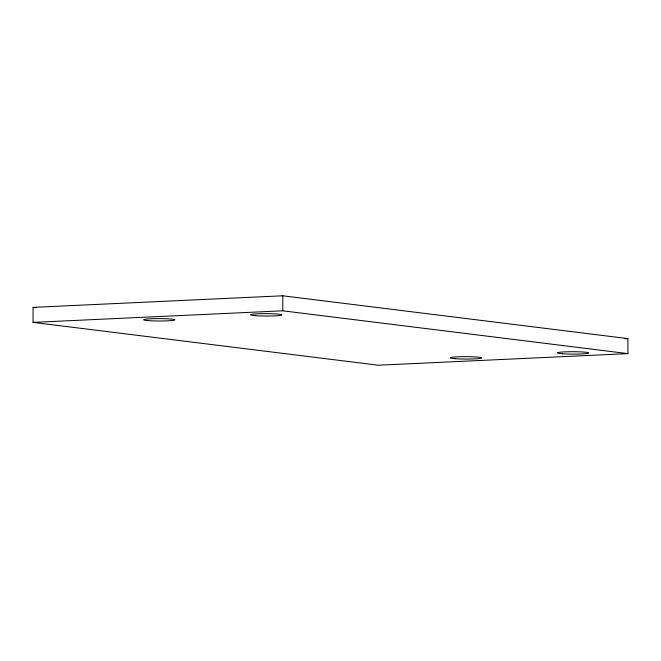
<?xml version="1.0" encoding="UTF-8"?>
<svg xmlns="http://www.w3.org/2000/svg" width="661" height="661" viewBox="0 0 661 661"><rect width="100%" height="100%" fill="white"/><g stroke="black" fill="none" stroke-linecap="round" stroke-linejoin="round"><path stroke-width="0.99" d="M627.9 338.606L627.925 353.627L378.208 365.211L33.05 322.386L33.075 307.373L282.792 295.789L627.95 338.614L624.868 338.754M627.925 353.627L282.768 310.802L282.792 295.789M33.05 322.386L282.768 310.802M33.075 307.373L36.148 307.753M148.601 320.659A15.641 1.198 0.1 0 0 174.487 320.098A15.641 1.198 0.1 0 0 154.649 318.652A15.641 1.198 0.1 0 0 148.601 320.659M455.404 358.733A15.641 1.198 0.1 0 0 481.299 358.163A15.641 1.198 0.1 0 0 461.461 356.717A15.641 1.198 0.1 0 0 455.404 358.733M562.428 353.767A15.641 1.198 0.1 0 0 588.323 353.197A15.641 1.198 0.1 0 0 568.477 351.751A15.641 1.198 0.1 0 0 562.428 353.767M255.617 315.702A15.641 1.198 0.1 0 0 281.512 315.132A15.641 1.198 0.1 0 0 261.673 313.686A15.641 1.198 0.1 0 0 255.617 315.702"/></g></svg>
